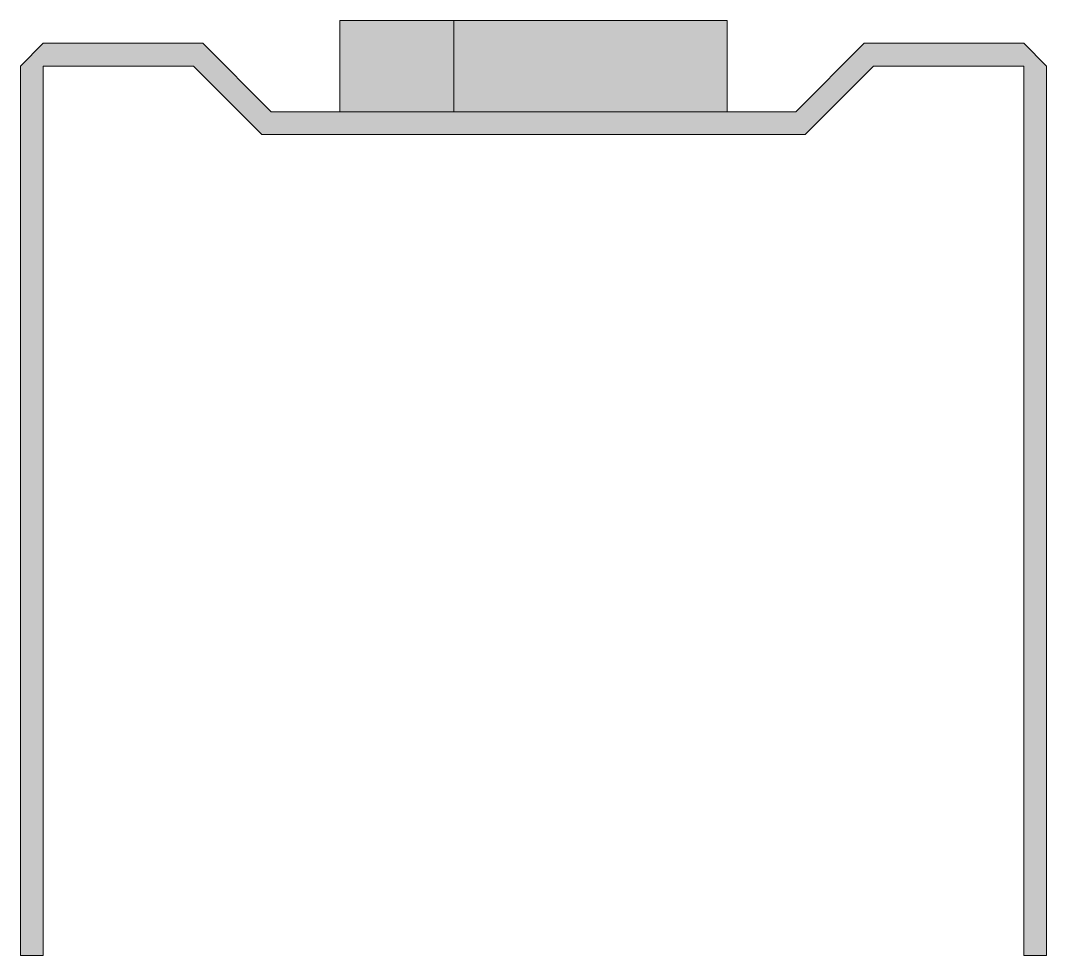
# Model space of a CAD drawing. Header units: metres. Extents: x -22.5 to 22.5, y -40 to 1.
import ezdxf

# ---------------------------------------------------------------- set-up
doc = ezdxf.new("R2010")
doc.units = ezdxf.units.M
doc.layers.add('A-DETL-GENF', color=92, linetype='Continuous', lineweight=18)

# ---------------------------------------------------------------- blocks, each defined once
blk = doc.blocks.new('22 metalstud profiel - 45mm hor-2069743-00_0 Basismaterialen')
at = {"layer": 'A-DETL-GENF'}
for points in [[(-3.5, -3), (-3.5, 1), (-8.5, 1), (-8.5, -3)], [(8.5, -3), (8.5, 1), (-3.5, 1), (-3.5, -3)], [(-22.5, -40), (-21.5, -40), (-21.5, -1), (-14.914, -1), (-11.914, -4), (11.914, -4), (14.914, -1), (21.5, -1), (21.5, -40), (22.5, -40), (22.5, -1), (21.5, 0), (14.5, 0), (11.5, -3), (-11.5, -3), (-14.5, 0), (-21.5, 0), (-22.5, -1)]]:
    blk.add_hatch(color=256, dxfattribs=at).paths.add_polyline_path(points)
for p, q in [((-3.5, 1), (-8.5, 1)), ((-8.5, 1), (-8.5, -3)), ((8.5, 1), (-3.5, 1)), ((-3.5, 1), (-3.5, -3)), ((8.5, -3), (8.5, 1)), ((-21.5, 0), (-22.5, -1)), ((-14.5, 0), (-21.5, 0)), ((-11.5, -3), (-14.5, 0)), ((14.5, 0), (11.5, -3)), ((21.5, 0), (14.5, 0)), ((22.5, -1), (21.5, 0)), ((-22.5, -1), (-22.5, -40)), ((-21.5, -40), (-21.5, -1)), ((-21.5, -1), (-14.914, -1)), ((-14.914, -1), (-11.914, -4)), ((11.914, -4), (14.914, -1)), ((14.914, -1), (21.5, -1)), ((21.5, -1), (21.5, -40)), ((22.5, -40), (22.5, -1)), ((11.5, -3), (-11.5, -3)), ((-11.914, -4), (11.914, -4)), ((-22.5, -40), (-21.5, -40)), ((21.5, -40), (22.5, -40)), ((22.5, -40), (21.5, -40))]:
    blk.add_line(p, q, dxfattribs=at)

msp = doc.modelspace()

# ---------------------------------------------------------------- block references
msp.add_blockref('22 metalstud profiel - 45mm hor-2069743-00_0 Basismaterialen', (0, 0))

doc.saveas('drawing.dxf')
